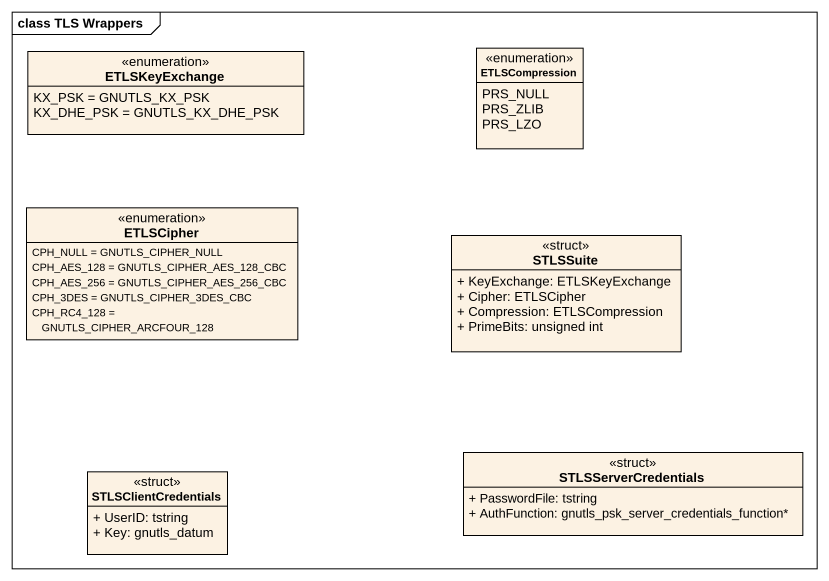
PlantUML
@startuml
mainframe class TLS Wrappers
hide circle
hide empty members
skinparam classAttributeIconSize 0
enum ETLSKeyExchange {
  KX_PSK = GNUTLS_KX_PSK
  KX_DHE_PSK = GNUTLS_KX_DHE_PSK
}
enum ETLSCompression {
  PRS_NULL
  PRS_ZLIB
  PRS_LZO
}
enum ETLSCipher {
  CPH_NULL = GNUTLS_CIPHER_NULL
  CPH_AES_128 = GNUTLS_CIPHER_AES_128_CBC
  CPH_AES_256 = GNUTLS_CIPHER_AES_256_CBC
  CPH_3DES = GNUTLS_CIPHER_3DES_CBC
  CPH_RC4_128 = GNUTLS_CIPHER_ARCFOUR_128
}
class STLSSuite <<struct>> {
  + KeyExchange: ETLSKeyExchange
  + Cipher: ETLSCipher
  + Compression: ETLSCompression
  + PrimeBits: unsigned int
}
class STLSServerCredentials <<struct>> {
  + PasswordFile: tstring
  + AuthFunction: gnutls_psk_server_credentials_function*
}
class STLSClientCredentials <<struct>> {
  + UserID: tstring
  + Key: gnutls_datum
}
@enduml
